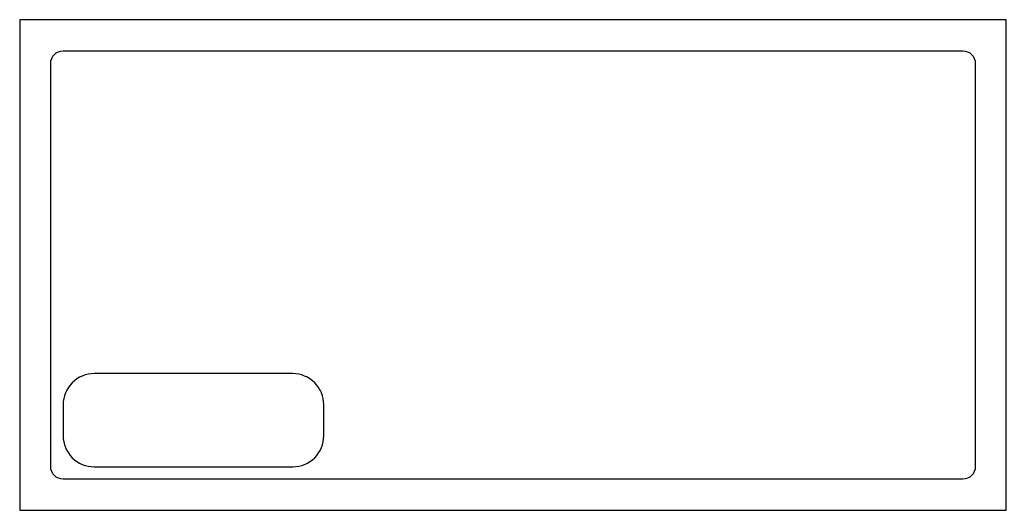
# Model space of a CAD drawing. Header units: millimetres. Extents: x -92 to 67, y -29 to 50.
import ezdxf

# ---------------------------------------------------------------- set-up
doc = ezdxf.new("R2010")
doc.units = ezdxf.units.MM
doc.layers.get('0').update_dxf_attribs({"linetype": 'CONTINUOUS'})

msp = doc.modelspace()

# ---------------------------------------------------------------- linework, layer by layer
msp.add_lwpolyline([(67, 50), (-92, 50), (-92, -29), (67, -29)], close=True)
for points in [[(62, -22, -0.414214), (60, -24), (-85, -24, -0.414214), (-87, -22), (-87, 43, -0.414214), (-85, 45), (60, 45, -0.414214), (62, 43)], [(-85, -12), (-85, -17, 0.414214), (-80, -22), (-48, -22, 0.414214), (-43, -17), (-43, -12, 0.414214), (-48, -7), (-80, -7, 0.414214)]]:
    msp.add_lwpolyline(points, format="xyb", close=True)

doc.saveas('drawing.dxf')
